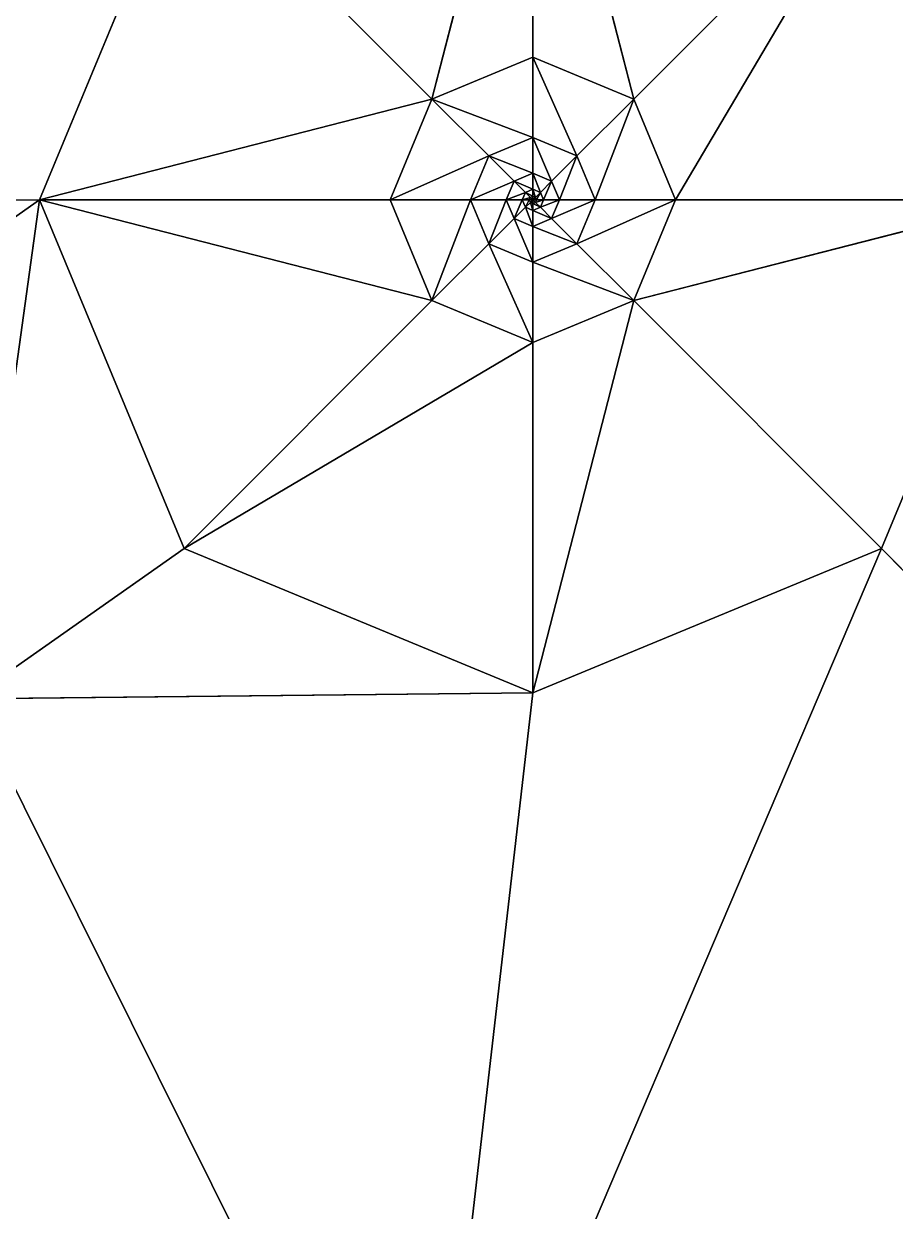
# Model space of a CAD drawing. Header units: metres. Extents: x 0 to 613718, y 0 to 269741.
# Drawn here: x 612914.6 to 613036.8, y 267830.2 to 267996.7 of the extents above; entities that cross this region are included whole.
import ezdxf

# ---------------------------------------------------------------- set-up
doc = ezdxf.new("R2010")
doc.units = ezdxf.units.M
doc.layers.get('0').update_dxf_attribs({"color": 13, "true_color": 0xff5454})

# ---------------------------------------------------------------- blocks, each defined once
blk = doc.blocks.new('Group1_1')
for p, q in [((612986, 268041.13, 246.92), (612971.86, 267986.14, 246.63)), ((612986, 267992, 246.68), (612986, 268041.13, 246.92)), ((613000.14, 267986.14, 246.68), (612986, 268041.13, 246.92)), ((612916.87, 267972, 246.53), (612937.12, 268020.88, 246.75)), ((612937.12, 268020.88, 246.75), (612971.86, 267986.14, 246.63)), ((613034.88, 268020.88, 246.92), (613000.14, 267986.14, 246.68)), ((613006, 267972, 246.63), (613034.88, 268020.88, 246.92)), ((612986, 267992, 246.68), (612971.86, 267986.14, 246.63)), ((612986, 267980.73, 246.6), (612986, 267992, 246.68)), ((612986, 267992, 246.68), (613000.14, 267986.14, 246.68)), ((612986, 267992, 246.68), (612992.17, 267978.17, 246.6)), ((612971.86, 267986.14, 246.63), (612916.87, 267972, 246.53)), ((612971.86, 267986.14, 246.63), (612966, 267972, 246.56)), ((612971.86, 267986.14, 246.63), (612986, 267980.73, 246.6)), ((612971.86, 267986.14, 246.63), (612979.83, 267978.17, 246.58)), ((613000.14, 267986.14, 246.68), (612992.17, 267978.17, 246.6)), ((613000.14, 267986.14, 246.68), (612994.73, 267972, 246.58)), ((613000.14, 267986.14, 246.68), (613006, 267972, 246.63)), ((612979.83, 267978.17, 246.58), (612986, 267980.73, 246.6)), ((612992.17, 267978.17, 246.6), (612986, 267980.73, 246.6)), ((612986, 267980.73, 246.6), (612988.63, 267974.63, 246.54)), ((612986, 267980.73, 246.6), (612986, 267975.72, 246.54)), ((612966, 267972, 246.56), (612979.83, 267978.17, 246.58)), ((612977.27, 267972, 246.55), (612979.83, 267978.17, 246.58)), ((612979.83, 267978.17, 246.58), (612986, 267975.72, 246.54)), ((612979.83, 267978.17, 246.58), (612983.37, 267974.63, 246.53)), ((612992.17, 267978.17, 246.6), (612988.63, 267974.63, 246.54)), ((612992.17, 267978.17, 246.6), (612989.72, 267972, 246.53)), ((612994.73, 267972, 246.58), (612992.17, 267978.17, 246.6)), ((612977.27, 267972, 246.55), (612983.37, 267974.63, 246.53)), ((612983.37, 267974.63, 246.53), (612982.28, 267972, 246.52)), ((612986, 267975.72, 246.54), (612983.37, 267974.63, 246.53)), ((612983.37, 267974.63, 246.53), (612986, 267973.49, 246.5)), ((612983.37, 267974.63, 246.53), (612984.95, 267973.05, 246.49)), ((612986, 267975.72, 246.54), (612988.63, 267974.63, 246.54)), ((612986, 267973.49, 246.5), (612986, 267975.72, 246.54)), ((612986, 267975.72, 246.54), (612987.05, 267973.05, 246.5)), ((612988.63, 267974.63, 246.54), (612987.05, 267973.05, 246.5)), ((612988.63, 267974.63, 246.54), (612987.49, 267972, 246.49)), ((612988.63, 267974.63, 246.54), (612989.72, 267972, 246.53)), ((612982.28, 267972, 246.52), (612984.95, 267973.05, 246.49)), ((612984.51, 267972, 246.49), (612984.95, 267973.05, 246.49)), ((612984.95, 267973.05, 246.49), (612986, 267973.49, 246.5)), ((612984.95, 267973.05, 246.49), (612986, 267972.5, 246.44)), ((612984.95, 267973.05, 246.49), (612985.65, 267972.35, 246.44)), ((612987.05, 267973.05, 246.5), (612986, 267973.49, 246.5)), ((612986, 267973.49, 246.5), (612986.35, 267972.35, 246.44)), ((612986, 267973.49, 246.5), (612986, 267972.5, 246.44)), ((612987.05, 267973.05, 246.5), (612986.35, 267972.35, 246.44)), ((612987.05, 267973.05, 246.5), (612986.5, 267972, 246.44)), ((612987.49, 267972, 246.49), (612987.05, 267973.05, 246.5)), ((612838, 267971.13, 246.44), (612916.87, 267972, 246.53)), ((612916.87, 267972, 246.53), (612886.88, 267950.88, 246.41)), ((612907.13, 267902, 246.28), (612916.87, 267972, 246.53)), ((612966, 267972, 246.56), (612916.87, 267972, 246.53)), ((612916.87, 267972, 246.53), (612971.86, 267957.86, 246.52)), ((612916.87, 267972, 246.53), (612937.12, 267923.12, 246.38)), ((612971.86, 267957.86, 246.52), (612966, 267972, 246.56)), ((612966, 267972, 246.56), (612977.27, 267972, 246.55)), ((612971.86, 267957.86, 246.52), (612977.27, 267972, 246.55)), ((612979.83, 267965.83, 246.53), (612977.27, 267972, 246.55)), ((612977.27, 267972, 246.55), (612982.28, 267972, 246.52)), ((612979.83, 267965.83, 246.53), (612982.28, 267972, 246.52)), ((612982.28, 267972, 246.52), (612984.51, 267972, 246.49)), ((612982.28, 267972, 246.52), (612983.37, 267969.37, 246.51)), ((612983.37, 267969.37, 246.51), (612984.51, 267972, 246.49)), ((612984.51, 267972, 246.49), (612985.65, 267972.35, 246.44)), ((612984.95, 267970.95, 246.48), (612984.51, 267972, 246.49)), ((612984.51, 267972, 246.49), (612985.5, 267972, 246.44)), ((612984.95, 267970.95, 246.48), (612985.5, 267972, 246.44)), ((612984.95, 267970.95, 246.48), (612985.65, 267971.65, 246.44)), ((612985.65, 267972.35, 246.44), (612985.5, 267972, 246.44)), ((612985.5, 267972, 246.44), (612986, 267972, 246.44)), ((612985.5, 267972, 246.44), (612985.65, 267971.65, 246.44)), ((612986, 267972.5, 246.44), (612985.65, 267972.35, 246.44)), ((612986, 267972, 246.44), (612985.65, 267972.35, 246.44)), ((612986, 267972, 246.44), (612985.65, 267971.65, 246.44)), ((612985.65, 267971.65, 246.44), (612986, 267971.5, 246.44)), ((612986, 267970.51, 246.48), (612985.65, 267971.65, 246.44)), ((612986, 267972.5, 246.44), (612986.35, 267972.35, 246.44)), ((612986, 267972, 246.44), (612986, 267972.5, 246.44)), ((612986.35, 267972.35, 246.44), (612986, 267972, 246.44)), ((612986, 267971.5, 246.44), (612986, 267972, 246.44)), ((612986.35, 267971.65, 246.44), (612986, 267972, 246.44)), ((612986, 267972, 246.44), (612986.5, 267972, 246.44)), ((612986, 267971.5, 246.44), (612986.35, 267971.65, 246.44)), ((612986, 267970.51, 246.48), (612986, 267971.5, 246.44)), ((612987.05, 267970.95, 246.49), (612986, 267971.5, 246.44)), ((612986.35, 267972.35, 246.44), (612986.5, 267972, 246.44)), ((612987.49, 267972, 246.49), (612986.35, 267971.65, 246.44)), ((612986.5, 267972, 246.44), (612986.35, 267971.65, 246.44)), ((612986.35, 267971.65, 246.44), (612987.05, 267970.95, 246.49)), ((612987.49, 267972, 246.49), (612986.5, 267972, 246.44)), ((612987.05, 267970.95, 246.49), (612987.49, 267972, 246.49)), ((612989.72, 267972, 246.53), (612987.05, 267970.95, 246.49)), ((612989.72, 267972, 246.53), (612987.49, 267972, 246.49)), ((612994.73, 267972, 246.58), (612988.63, 267969.37, 246.52)), ((612989.72, 267972, 246.53), (612988.63, 267969.37, 246.52)), ((612994.73, 267972, 246.58), (612989.72, 267972, 246.53)), ((612992.17, 267965.83, 246.55), (612994.73, 267972, 246.58)), ((613006, 267972, 246.63), (612992.17, 267965.83, 246.55)), ((613006, 267972, 246.63), (612994.73, 267972, 246.58)), ((613006, 267972, 246.63), (613000.14, 267957.86, 246.56)), ((613000.14, 267957.86, 246.56), (613055.13, 267972, 246.76)), ((613055.13, 267972, 246.76), (613006, 267972, 246.63)), ((613034.88, 267923.12, 246.53), (613055.13, 267972, 246.76)), ((612983.37, 267969.37, 246.51), (612984.95, 267970.95, 246.48)), ((612986, 267968.28, 246.51), (612984.95, 267970.95, 246.48)), ((612986, 267970.51, 246.48), (612984.95, 267970.95, 246.48)), ((612987.05, 267970.95, 246.49), (612986, 267970.51, 246.48)), ((612986, 267968.28, 246.51), (612986, 267970.51, 246.48)), ((612988.63, 267969.37, 246.52), (612986, 267970.51, 246.48)), ((612988.63, 267969.37, 246.52), (612987.05, 267970.95, 246.49)), ((612979.83, 267965.83, 246.53), (612983.37, 267969.37, 246.51)), ((612983.37, 267969.37, 246.51), (612986, 267968.28, 246.51)), ((612986, 267963.27, 246.53), (612983.37, 267969.37, 246.51)), ((612986, 267968.28, 246.51), (612988.63, 267969.37, 246.52)), ((612986, 267963.27, 246.53), (612986, 267968.28, 246.51)), ((612992.17, 267965.83, 246.55), (612986, 267968.28, 246.51)), ((612988.63, 267969.37, 246.52), (612992.17, 267965.83, 246.55)), ((612971.86, 267957.86, 246.52), (612979.83, 267965.83, 246.53)), ((612986, 267952, 246.52), (612979.83, 267965.83, 246.53)), ((612986, 267963.27, 246.53), (612979.83, 267965.83, 246.53)), ((612992.17, 267965.83, 246.55), (612986, 267963.27, 246.53)), ((613000.14, 267957.86, 246.56), (612992.17, 267965.83, 246.55)), ((612986, 267952, 246.52), (612986, 267963.27, 246.53)), ((613000.14, 267957.86, 246.56), (612986, 267963.27, 246.53)), ((612971.86, 267957.86, 246.52), (612937.12, 267923.12, 246.38)), ((612986, 267952, 246.52), (612971.86, 267957.86, 246.52)), ((613000.14, 267957.86, 246.56), (612986, 267952, 246.52)), ((612986, 267902.87, 246.38), (613000.14, 267957.86, 246.56)), ((613034.88, 267923.12, 246.53), (613000.14, 267957.86, 246.56)), ((612937.12, 267923.12, 246.38), (612986, 267952, 246.52)), ((612986, 267952, 246.52), (612986, 267902.87, 246.38)), ((612937.12, 267923.12, 246.38), (612907.13, 267902, 246.28)), ((612937.12, 267923.12, 246.38), (612986, 267902.87, 246.38)), ((612971.08, 267773.34, 246.02), (613034.88, 267923.12, 246.53)), ((613034.88, 267923.12, 246.53), (612986, 267902.87, 246.38)), ((613116.81, 267839.92, 246.37), (613034.88, 267923.12, 246.53)), ((612986, 267902.87, 246.38), (612907.13, 267902, 246.28)), ((612907.13, 267902, 246.28), (612971.08, 267773.34, 246.02)), ((612971.08, 267773.34, 246.02), (612986, 267902.87, 246.38))]:
    blk.add_line(p, q)
mesh = blk.add_polyface()
corners = [(613086.45, 268109.32, 247.5), (613034.88, 268020.88, 246.92), (613055.13, 267972, 246.76)]
mesh.append_faces([[corners[k] for k in face] for face in [(0, 1, 2)]])
mesh = blk.add_polyface()
corners = [(612937.12, 268020.88, 246.75), (612873, 268097.87, 246.96), (612838, 267971.13, 246.44)]
mesh.append_faces([[corners[k] for k in face] for face in [(0, 1, 2)]])
mesh = blk.add_polyface()
corners = [(612986, 268041.13, 246.92), (612937.12, 268020.88, 246.75), (612971.86, 267986.14, 246.63)]
mesh.append_faces([[corners[k] for k in face] for face in [(0, 1, 2)]])
mesh = blk.add_polyface()
corners = [(612986, 268041.13, 246.92), (612971.86, 267986.14, 246.63), (612986, 267992, 246.68)]
mesh.append_faces([[corners[k] for k in face] for face in [(0, 1, 2)]])
mesh = blk.add_polyface()
corners = [(613000.14, 267986.14, 246.68), (612986, 268041.13, 246.92), (612986, 267992, 246.68)]
mesh.append_faces([[corners[k] for k in face] for face in [(0, 1, 2)]])
mesh = blk.add_polyface()
corners = [(613034.88, 268020.88, 246.92), (612986, 268041.13, 246.92), (613000.14, 267986.14, 246.68)]
mesh.append_faces([[corners[k] for k in face] for face in [(0, 1, 2)]])
mesh = blk.add_polyface()
corners = [(612937.12, 268020.88, 246.75), (612838, 267971.13, 246.44), (612916.87, 267972, 246.53)]
mesh.append_faces([[corners[k] for k in face] for face in [(0, 1, 2)]])
mesh = blk.add_polyface()
corners = [(612971.86, 267986.14, 246.63), (612937.12, 268020.88, 246.75), (612916.87, 267972, 246.53)]
mesh.append_faces([[corners[k] for k in face] for face in [(0, 1, 2)]])
mesh = blk.add_polyface()
corners = [(613034.88, 268020.88, 246.92), (613000.14, 267986.14, 246.68), (613006, 267972, 246.63)]
mesh.append_faces([[corners[k] for k in face] for face in [(0, 1, 2)]])
mesh = blk.add_polyface()
corners = [(613055.13, 267972, 246.76), (613034.88, 268020.88, 246.92), (613006, 267972, 246.63)]
mesh.append_faces([[corners[k] for k in face] for face in [(0, 1, 2)]])
mesh = blk.add_polyface()
corners = [(612986, 267992, 246.68), (612971.86, 267986.14, 246.63), (612986, 267980.73, 246.6)]
mesh.append_faces([[corners[k] for k in face] for face in [(0, 1, 2)]])
mesh = blk.add_polyface()
corners = [(613000.14, 267986.14, 246.68), (612986, 267992, 246.68), (612992.17, 267978.17, 246.6)]
mesh.append_faces([[corners[k] for k in face] for face in [(0, 1, 2)]])
mesh = blk.add_polyface()
corners = [(612992.17, 267978.17, 246.6), (612986, 267992, 246.68), (612986, 267980.73, 246.6)]
mesh.append_faces([[corners[k] for k in face] for face in [(0, 1, 2)]])
mesh = blk.add_polyface()
corners = [(612971.86, 267986.14, 246.63), (612916.87, 267972, 246.53), (612966, 267972, 246.56)]
mesh.append_faces([[corners[k] for k in face] for face in [(0, 1, 2)]])
mesh = blk.add_polyface()
corners = [(612979.83, 267978.17, 246.58), (612971.86, 267986.14, 246.63), (612966, 267972, 246.56)]
mesh.append_faces([[corners[k] for k in face] for face in [(0, 1, 2)]])
mesh = blk.add_polyface()
corners = [(612986, 267980.73, 246.6), (612971.86, 267986.14, 246.63), (612979.83, 267978.17, 246.58)]
mesh.append_faces([[corners[k] for k in face] for face in [(0, 1, 2)]])
mesh = blk.add_polyface()
corners = [(613000.14, 267986.14, 246.68), (612992.17, 267978.17, 246.6), (612994.73, 267972, 246.58)]
mesh.append_faces([[corners[k] for k in face] for face in [(0, 1, 2)]])
mesh = blk.add_polyface()
corners = [(613006, 267972, 246.63), (613000.14, 267986.14, 246.68), (612994.73, 267972, 246.58)]
mesh.append_faces([[corners[k] for k in face] for face in [(0, 1, 2)]])
mesh = blk.add_polyface()
corners = [(612986, 267980.73, 246.6), (612979.83, 267978.17, 246.58), (612986, 267975.72, 246.54)]
mesh.append_faces([[corners[k] for k in face] for face in [(0, 1, 2)]])
mesh = blk.add_polyface()
corners = [(612992.17, 267978.17, 246.6), (612986, 267980.73, 246.6), (612988.63, 267974.63, 246.54)]
mesh.append_faces([[corners[k] for k in face] for face in [(0, 1, 2)]])
mesh = blk.add_polyface()
corners = [(612988.63, 267974.63, 246.54), (612986, 267980.73, 246.6), (612986, 267975.72, 246.54)]
mesh.append_faces([[corners[k] for k in face] for face in [(0, 1, 2)]])
mesh = blk.add_polyface()
corners = [(612979.83, 267978.17, 246.58), (612966, 267972, 246.56), (612977.27, 267972, 246.55)]
mesh.append_faces([[corners[k] for k in face] for face in [(0, 1, 2)]])
mesh = blk.add_polyface()
corners = [(612983.37, 267974.63, 246.53), (612979.83, 267978.17, 246.58), (612977.27, 267972, 246.55)]
mesh.append_faces([[corners[k] for k in face] for face in [(0, 1, 2)]])
mesh = blk.add_polyface()
corners = [(612986, 267975.72, 246.54), (612979.83, 267978.17, 246.58), (612983.37, 267974.63, 246.53)]
mesh.append_faces([[corners[k] for k in face] for face in [(0, 1, 2)]])
mesh = blk.add_polyface()
corners = [(612992.17, 267978.17, 246.6), (612988.63, 267974.63, 246.54), (612989.72, 267972, 246.53)]
mesh.append_faces([[corners[k] for k in face] for face in [(0, 1, 2)]])
mesh = blk.add_polyface()
corners = [(612994.73, 267972, 246.58), (612992.17, 267978.17, 246.6), (612989.72, 267972, 246.53)]
mesh.append_faces([[corners[k] for k in face] for face in [(0, 1, 2)]])
mesh = blk.add_polyface()
corners = [(612983.37, 267974.63, 246.53), (612977.27, 267972, 246.55), (612982.28, 267972, 246.52)]
mesh.append_faces([[corners[k] for k in face] for face in [(0, 1, 2)]])
mesh = blk.add_polyface()
corners = [(612984.95, 267973.05, 246.49), (612983.37, 267974.63, 246.53), (612982.28, 267972, 246.52)]
mesh.append_faces([[corners[k] for k in face] for face in [(0, 1, 2)]])
mesh = blk.add_polyface()
corners = [(612986, 267975.72, 246.54), (612983.37, 267974.63, 246.53), (612986, 267973.49, 246.5)]
mesh.append_faces([[corners[k] for k in face] for face in [(0, 1, 2)]])
mesh = blk.add_polyface()
corners = [(612986, 267973.49, 246.5), (612983.37, 267974.63, 246.53), (612984.95, 267973.05, 246.49)]
mesh.append_faces([[corners[k] for k in face] for face in [(0, 1, 2)]])
mesh = blk.add_polyface()
corners = [(612988.63, 267974.63, 246.54), (612986, 267975.72, 246.54), (612987.05, 267973.05, 246.5)]
mesh.append_faces([[corners[k] for k in face] for face in [(0, 1, 2)]])
mesh = blk.add_polyface()
corners = [(612987.05, 267973.05, 246.5), (612986, 267975.72, 246.54), (612986, 267973.49, 246.5)]
mesh.append_faces([[corners[k] for k in face] for face in [(0, 1, 2)]])
mesh = blk.add_polyface()
corners = [(612988.63, 267974.63, 246.54), (612987.05, 267973.05, 246.5), (612987.49, 267972, 246.49)]
mesh.append_faces([[corners[k] for k in face] for face in [(0, 1, 2)]])
mesh = blk.add_polyface()
corners = [(612989.72, 267972, 246.53), (612988.63, 267974.63, 246.54), (612987.49, 267972, 246.49)]
mesh.append_faces([[corners[k] for k in face] for face in [(0, 1, 2)]])
mesh = blk.add_polyface()
corners = [(612984.95, 267973.05, 246.49), (612982.28, 267972, 246.52), (612984.51, 267972, 246.49)]
mesh.append_faces([[corners[k] for k in face] for face in [(0, 1, 2)]])
mesh = blk.add_polyface()
corners = [(612985.65, 267972.35, 246.44), (612984.95, 267973.05, 246.49), (612984.51, 267972, 246.49)]
mesh.append_faces([[corners[k] for k in face] for face in [(0, 1, 2)]])
mesh = blk.add_polyface()
corners = [(612986, 267973.49, 246.5), (612984.95, 267973.05, 246.49), (612986, 267972.5, 246.44)]
mesh.append_faces([[corners[k] for k in face] for face in [(0, 1, 2)]])
mesh = blk.add_polyface()
corners = [(612986, 267972.5, 246.44), (612984.95, 267973.05, 246.49), (612985.65, 267972.35, 246.44)]
mesh.append_faces([[corners[k] for k in face] for face in [(0, 1, 2)]])
mesh = blk.add_polyface()
corners = [(612987.05, 267973.05, 246.5), (612986, 267973.49, 246.5), (612986.35, 267972.35, 246.44)]
mesh.append_faces([[corners[k] for k in face] for face in [(0, 1, 2)]])
mesh = blk.add_polyface()
corners = [(612986.35, 267972.35, 246.44), (612986, 267973.49, 246.5), (612986, 267972.5, 246.44)]
mesh.append_faces([[corners[k] for k in face] for face in [(0, 1, 2)]])
mesh = blk.add_polyface()
corners = [(612987.05, 267973.05, 246.5), (612986.35, 267972.35, 246.44), (612986.5, 267972, 246.44)]
mesh.append_faces([[corners[k] for k in face] for face in [(0, 1, 2)]])
mesh = blk.add_polyface()
corners = [(612987.49, 267972, 246.49), (612987.05, 267973.05, 246.5), (612986.5, 267972, 246.44)]
mesh.append_faces([[corners[k] for k in face] for face in [(0, 1, 2)]])
mesh = blk.add_polyface()
corners = [(612916.87, 267972, 246.53), (612838, 267971.13, 246.44), (612886.88, 267950.88, 246.41)]
mesh.append_faces([[corners[k] for k in face] for face in [(0, 1, 2)]])
mesh = blk.add_polyface()
corners = [(612916.87, 267972, 246.53), (612886.88, 267950.88, 246.41), (612907.13, 267902, 246.28)]
mesh.append_faces([[corners[k] for k in face] for face in [(0, 1, 2)]])
mesh = blk.add_polyface()
corners = [(612937.12, 267923.12, 246.38), (612916.87, 267972, 246.53), (612907.13, 267902, 246.28)]
mesh.append_faces([[corners[k] for k in face] for face in [(0, 1, 2)]])
mesh = blk.add_polyface()
corners = [(612971.86, 267957.86, 246.52), (612966, 267972, 246.56), (612916.87, 267972, 246.53)]
mesh.append_faces([[corners[k] for k in face] for face in [(0, 1, 2)]])
mesh = blk.add_polyface()
corners = [(612971.86, 267957.86, 246.52), (612916.87, 267972, 246.53), (612937.12, 267923.12, 246.38)]
mesh.append_faces([[corners[k] for k in face] for face in [(0, 1, 2)]])
mesh = blk.add_polyface()
corners = [(612977.27, 267972, 246.55), (612966, 267972, 246.56), (612971.86, 267957.86, 246.52)]
mesh.append_faces([[corners[k] for k in face] for face in [(0, 1, 2)]])
mesh = blk.add_polyface()
corners = [(612979.83, 267965.83, 246.53), (612977.27, 267972, 246.55), (612971.86, 267957.86, 246.52)]
mesh.append_faces([[corners[k] for k in face] for face in [(0, 1, 2)]])
mesh = blk.add_polyface()
corners = [(612982.28, 267972, 246.52), (612977.27, 267972, 246.55), (612979.83, 267965.83, 246.53)]
mesh.append_faces([[corners[k] for k in face] for face in [(0, 1, 2)]])
mesh = blk.add_polyface()
corners = [(612983.37, 267969.37, 246.51), (612982.28, 267972, 246.52), (612979.83, 267965.83, 246.53)]
mesh.append_faces([[corners[k] for k in face] for face in [(0, 1, 2)]])
mesh = blk.add_polyface()
corners = [(612984.51, 267972, 246.49), (612982.28, 267972, 246.52), (612983.37, 267969.37, 246.51)]
mesh.append_faces([[corners[k] for k in face] for face in [(0, 1, 2)]])
mesh = blk.add_polyface()
corners = [(612984.95, 267970.95, 246.48), (612984.51, 267972, 246.49), (612983.37, 267969.37, 246.51)]
mesh.append_faces([[corners[k] for k in face] for face in [(0, 1, 2)]])
mesh = blk.add_polyface()
corners = [(612985.65, 267972.35, 246.44), (612984.51, 267972, 246.49), (612985.5, 267972, 246.44)]
mesh.append_faces([[corners[k] for k in face] for face in [(0, 1, 2)]])
mesh = blk.add_polyface()
corners = [(612985.5, 267972, 246.44), (612984.51, 267972, 246.49), (612984.95, 267970.95, 246.48)]
mesh.append_faces([[corners[k] for k in face] for face in [(0, 1, 2)]])
mesh = blk.add_polyface()
corners = [(612985.65, 267971.65, 246.44), (612985.5, 267972, 246.44), (612984.95, 267970.95, 246.48)]
mesh.append_faces([[corners[k] for k in face] for face in [(0, 1, 2)]])
mesh = blk.add_polyface()
corners = [(612986, 267970.51, 246.48), (612985.65, 267971.65, 246.44), (612984.95, 267970.95, 246.48)]
mesh.append_faces([[corners[k] for k in face] for face in [(0, 1, 2)]])
mesh = blk.add_polyface()
corners = [(612986, 267972, 246.44), (612985.65, 267972.35, 246.44), (612985.5, 267972, 246.44)]
mesh.append_faces([[corners[k] for k in face] for face in [(0, 1, 2)]])
mesh = blk.add_polyface()
corners = [(612986, 267972, 246.44), (612985.5, 267972, 246.44), (612985.65, 267971.65, 246.44)]
mesh.append_faces([[corners[k] for k in face] for face in [(0, 1, 2)]])
mesh = blk.add_polyface()
corners = [(612986, 267972.5, 246.44), (612985.65, 267972.35, 246.44), (612986, 267972, 246.44)]
mesh.append_faces([[corners[k] for k in face] for face in [(0, 1, 2)]])
mesh = blk.add_polyface()
corners = [(612986, 267972, 246.44), (612985.65, 267971.65, 246.44), (612986, 267971.5, 246.44)]
mesh.append_faces([[corners[k] for k in face] for face in [(0, 1, 2)]])
mesh = blk.add_polyface()
corners = [(612986, 267971.5, 246.44), (612985.65, 267971.65, 246.44), (612986, 267970.51, 246.48)]
mesh.append_faces([[corners[k] for k in face] for face in [(0, 1, 2)]])
mesh = blk.add_polyface()
corners = [(612986.35, 267972.35, 246.44), (612986, 267972.5, 246.44), (612986, 267972, 246.44)]
mesh.append_faces([[corners[k] for k in face] for face in [(0, 1, 2)]])
mesh = blk.add_polyface()
corners = [(612986.5, 267972, 246.44), (612986.35, 267972.35, 246.44), (612986, 267972, 246.44)]
mesh.append_faces([[corners[k] for k in face] for face in [(0, 1, 2)]])
mesh = blk.add_polyface()
corners = [(612986.35, 267971.65, 246.44), (612986, 267972, 246.44), (612986, 267971.5, 246.44)]
mesh.append_faces([[corners[k] for k in face] for face in [(0, 1, 2)]])
mesh = blk.add_polyface()
corners = [(612986.5, 267972, 246.44), (612986, 267972, 246.44), (612986.35, 267971.65, 246.44)]
mesh.append_faces([[corners[k] for k in face] for face in [(0, 1, 2)]])
mesh = blk.add_polyface()
corners = [(612987.05, 267970.95, 246.49), (612986.35, 267971.65, 246.44), (612986, 267971.5, 246.44)]
mesh.append_faces([[corners[k] for k in face] for face in [(0, 1, 2)]])
mesh = blk.add_polyface()
corners = [(612987.05, 267970.95, 246.49), (612986, 267971.5, 246.44), (612986, 267970.51, 246.48)]
mesh.append_faces([[corners[k] for k in face] for face in [(0, 1, 2)]])
mesh = blk.add_polyface()
corners = [(612987.49, 267972, 246.49), (612986.35, 267971.65, 246.44), (612987.05, 267970.95, 246.49)]
mesh.append_faces([[corners[k] for k in face] for face in [(0, 1, 2)]])
mesh = blk.add_polyface()
corners = [(612987.49, 267972, 246.49), (612986.5, 267972, 246.44), (612986.35, 267971.65, 246.44)]
mesh.append_faces([[corners[k] for k in face] for face in [(0, 1, 2)]])
mesh = blk.add_polyface()
corners = [(612989.72, 267972, 246.53), (612987.05, 267970.95, 246.49), (612988.63, 267969.37, 246.52)]
mesh.append_faces([[corners[k] for k in face] for face in [(0, 1, 2)]])
mesh = blk.add_polyface()
corners = [(612989.72, 267972, 246.53), (612987.49, 267972, 246.49), (612987.05, 267970.95, 246.49)]
mesh.append_faces([[corners[k] for k in face] for face in [(0, 1, 2)]])
mesh = blk.add_polyface()
corners = [(612994.73, 267972, 246.58), (612988.63, 267969.37, 246.52), (612992.17, 267965.83, 246.55)]
mesh.append_faces([[corners[k] for k in face] for face in [(0, 1, 2)]])
mesh = blk.add_polyface()
corners = [(612994.73, 267972, 246.58), (612989.72, 267972, 246.53), (612988.63, 267969.37, 246.52)]
mesh.append_faces([[corners[k] for k in face] for face in [(0, 1, 2)]])
mesh = blk.add_polyface()
corners = [(613006, 267972, 246.63), (612992.17, 267965.83, 246.55), (613000.14, 267957.86, 246.56)]
mesh.append_faces([[corners[k] for k in face] for face in [(0, 1, 2)]])
mesh = blk.add_polyface()
corners = [(613006, 267972, 246.63), (612994.73, 267972, 246.58), (612992.17, 267965.83, 246.55)]
mesh.append_faces([[corners[k] for k in face] for face in [(0, 1, 2)]])
mesh = blk.add_polyface()
corners = [(613055.13, 267972, 246.76), (613006, 267972, 246.63), (613000.14, 267957.86, 246.56)]
mesh.append_faces([[corners[k] for k in face] for face in [(0, 1, 2)]])
mesh = blk.add_polyface()
corners = [(613055.13, 267972, 246.76), (613000.14, 267957.86, 246.56), (613034.88, 267923.12, 246.53)]
mesh.append_faces([[corners[k] for k in face] for face in [(0, 1, 2)]])
mesh = blk.add_polyface()
corners = [(613116.81, 267839.92, 246.37), (613055.13, 267972, 246.76), (613034.88, 267923.12, 246.53)]
mesh.append_faces([[corners[k] for k in face] for face in [(0, 1, 2)]])
mesh = blk.add_polyface()
corners = [(612986, 267968.28, 246.51), (612984.95, 267970.95, 246.48), (612983.37, 267969.37, 246.51)]
mesh.append_faces([[corners[k] for k in face] for face in [(0, 1, 2)]])
mesh = blk.add_polyface()
corners = [(612986, 267970.51, 246.48), (612984.95, 267970.95, 246.48), (612986, 267968.28, 246.51)]
mesh.append_faces([[corners[k] for k in face] for face in [(0, 1, 2)]])
mesh = blk.add_polyface()
corners = [(612988.63, 267969.37, 246.52), (612987.05, 267970.95, 246.49), (612986, 267970.51, 246.48)]
mesh.append_faces([[corners[k] for k in face] for face in [(0, 1, 2)]])
mesh = blk.add_polyface()
corners = [(612988.63, 267969.37, 246.52), (612986, 267970.51, 246.48), (612986, 267968.28, 246.51)]
mesh.append_faces([[corners[k] for k in face] for face in [(0, 1, 2)]])
mesh = blk.add_polyface()
corners = [(612986, 267963.27, 246.53), (612983.37, 267969.37, 246.51), (612979.83, 267965.83, 246.53)]
mesh.append_faces([[corners[k] for k in face] for face in [(0, 1, 2)]])
mesh = blk.add_polyface()
corners = [(612986, 267968.28, 246.51), (612983.37, 267969.37, 246.51), (612986, 267963.27, 246.53)]
mesh.append_faces([[corners[k] for k in face] for face in [(0, 1, 2)]])
mesh = blk.add_polyface()
corners = [(612992.17, 267965.83, 246.55), (612988.63, 267969.37, 246.52), (612986, 267968.28, 246.51)]
mesh.append_faces([[corners[k] for k in face] for face in [(0, 1, 2)]])
mesh = blk.add_polyface()
corners = [(612992.17, 267965.83, 246.55), (612986, 267968.28, 246.51), (612986, 267963.27, 246.53)]
mesh.append_faces([[corners[k] for k in face] for face in [(0, 1, 2)]])
mesh = blk.add_polyface()
corners = [(612986, 267952, 246.52), (612979.83, 267965.83, 246.53), (612971.86, 267957.86, 246.52)]
mesh.append_faces([[corners[k] for k in face] for face in [(0, 1, 2)]])
mesh = blk.add_polyface()
corners = [(612986, 267963.27, 246.53), (612979.83, 267965.83, 246.53), (612986, 267952, 246.52)]
mesh.append_faces([[corners[k] for k in face] for face in [(0, 1, 2)]])
mesh = blk.add_polyface()
corners = [(613000.14, 267957.86, 246.56), (612992.17, 267965.83, 246.55), (612986, 267963.27, 246.53)]
mesh.append_faces([[corners[k] for k in face] for face in [(0, 1, 2)]])
mesh = blk.add_polyface()
corners = [(613000.14, 267957.86, 246.56), (612986, 267963.27, 246.53), (612986, 267952, 246.52)]
mesh.append_faces([[corners[k] for k in face] for face in [(0, 1, 2)]])
mesh = blk.add_polyface()
corners = [(612986, 267952, 246.52), (612971.86, 267957.86, 246.52), (612937.12, 267923.12, 246.38)]
mesh.append_faces([[corners[k] for k in face] for face in [(0, 1, 2)]])
mesh = blk.add_polyface()
corners = [(613000.14, 267957.86, 246.56), (612986, 267952, 246.52), (612986, 267902.87, 246.38)]
mesh.append_faces([[corners[k] for k in face] for face in [(0, 1, 2)]])
mesh = blk.add_polyface()
corners = [(613034.88, 267923.12, 246.53), (613000.14, 267957.86, 246.56), (612986, 267902.87, 246.38)]
mesh.append_faces([[corners[k] for k in face] for face in [(0, 1, 2)]])
mesh = blk.add_polyface()
corners = [(612986, 267952, 246.52), (612937.12, 267923.12, 246.38), (612986, 267902.87, 246.38)]
mesh.append_faces([[corners[k] for k in face] for face in [(0, 1, 2)]])
mesh = blk.add_polyface()
corners = [(612986, 267902.87, 246.38), (612937.12, 267923.12, 246.38), (612907.13, 267902, 246.28)]
mesh.append_faces([[corners[k] for k in face] for face in [(0, 1, 2)]])
mesh = blk.add_polyface()
corners = [(613034.88, 267923.12, 246.53), (612986, 267902.87, 246.38), (612971.08, 267773.34, 246.02)]
mesh.append_faces([[corners[k] for k in face] for face in [(0, 1, 2)]])
mesh = blk.add_polyface()
corners = [(613116.81, 267839.92, 246.37), (613034.88, 267923.12, 246.53), (612971.08, 267773.34, 246.02)]
mesh.append_faces([[corners[k] for k in face] for face in [(0, 1, 2)]])
mesh = blk.add_polyface()
corners = [(612971.08, 267773.34, 246.02), (612907.13, 267902, 246.28), (612886.88, 267853.12, 246.13)]
mesh.append_faces([[corners[k] for k in face] for face in [(0, 1, 2)]])
mesh = blk.add_polyface()
corners = [(612986, 267902.87, 246.38), (612907.13, 267902, 246.28), (612971.08, 267773.34, 246.02)]
mesh.append_faces([[corners[k] for k in face] for face in [(0, 1, 2)]])
mesh = blk.add_polyface()
corners = [(612971.08, 267773.34, 246.02), (612886.88, 267853.12, 246.13), (612838, 267832.87, 246.05)]
mesh.append_faces([[corners[k] for k in face] for face in [(0, 1, 2)]])
mesh = blk.add_polyface()
corners = [(613116.81, 267839.92, 246.37), (612971.08, 267773.34, 246.02), (613026.51, 267639.74, 245.8)]
mesh.append_faces([[corners[k] for k in face] for face in [(0, 1, 2)]])
mesh = blk.add_polyface()
corners = [(613116.81, 267839.92, 246.37), (613026.51, 267639.74, 245.8), (613113.69, 267678.84, 245.93)]
mesh.append_faces([[corners[k] for k in face] for face in [(0, 1, 2)]])
mesh = blk.add_polyface()
corners = [(612971.08, 267773.34, 246.02), (612838, 267832.87, 246.05), (612862.59, 267729.88, 245.87)]
mesh.append_faces([[corners[k] for k in face] for face in [(0, 1, 2)]])

msp = doc.modelspace()

# ---------------------------------------------------------------- block references
msp.add_blockref('Group1_1', (0, 0))

doc.saveas('drawing.dxf')
